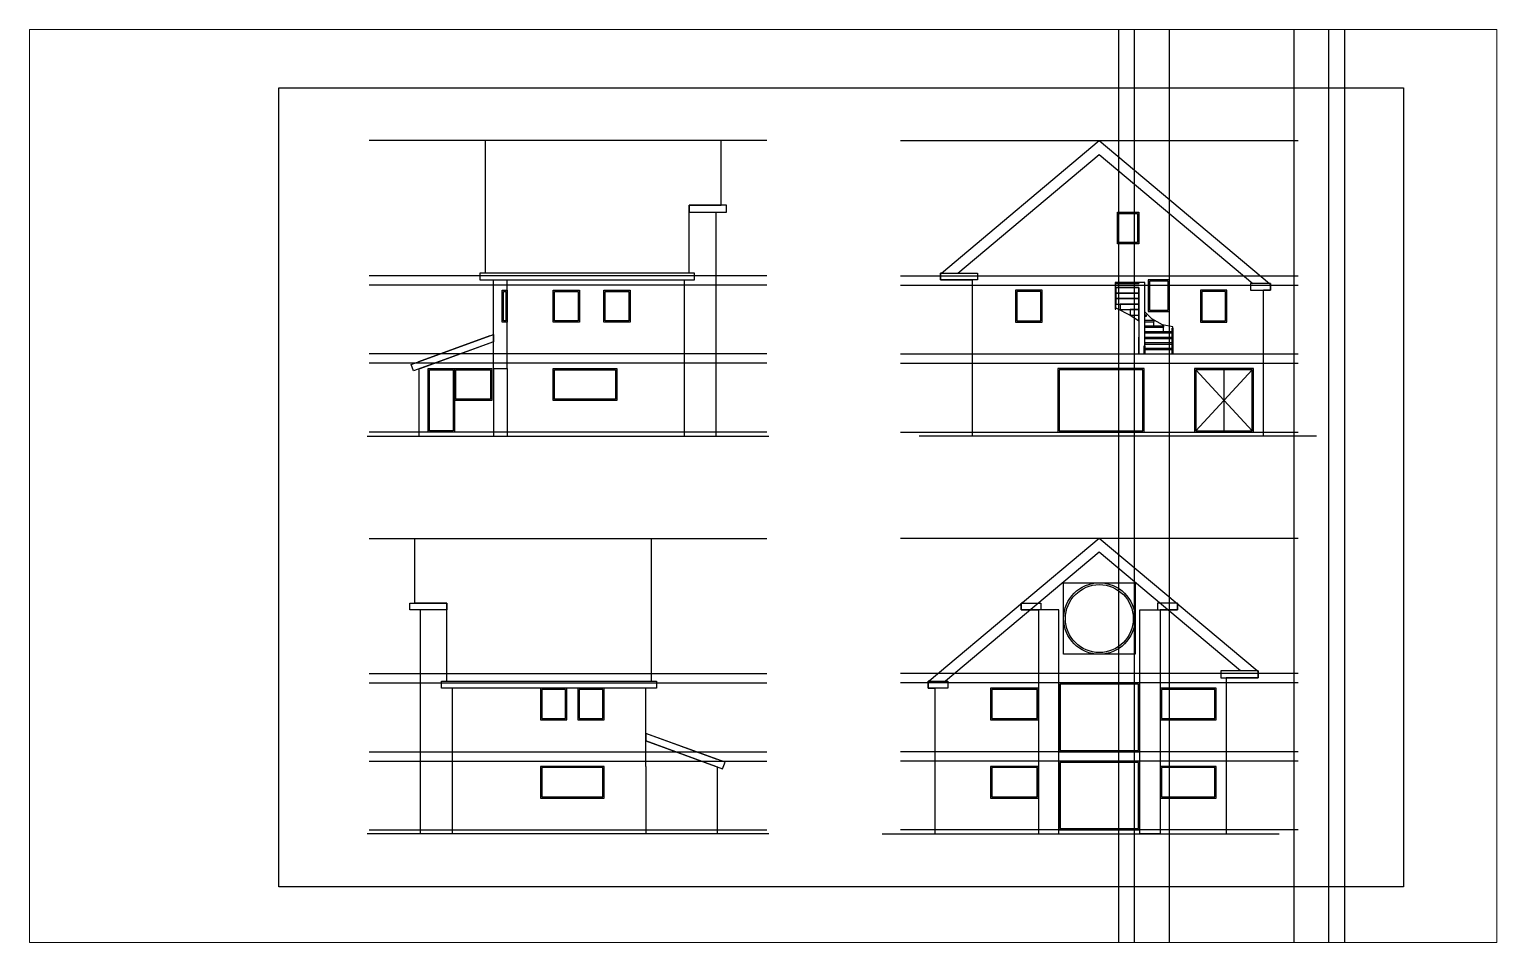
# Paper-space layout 'Gevels' of a CAD drawing. Header units: millimetres. Extents: x -101 to 452, y -23 to 321.
# The model-space entities are those that its viewports show. They can reach past a viewport. Long polylines and large blocks are cut down to what shows.
import ezdxf

# ---------------------------------------------------------------- set-up
doc = ezdxf.new("R2010")
doc.units = ezdxf.units.MM
doc.linetypes.add('CENTER', pattern=[36, 24, -3, 6, -3])
for name, color, linetype in [('18', 1, 'Continuous'), ('25', 2, 'Continuous'), ('STRAMIEN', 11, 'CENTER')]:
    doc.layers.add(name, color=color, linetype=linetype)

# ---------------------------------------------------------------- blocks, each defined once
blk = doc.blocks.new('*U887')
at = {"layer": '25'}
for points in [[(0, 2400), (2410, 2400), (2410, 1200), (0, 1200)], [(50, 2350), (2360, 2350), (2360, 1250), (50, 1250)]]:
    blk.add_lwpolyline(points, close=True, dxfattribs=at)
blk = doc.blocks.new('trapbovenzijaanzich')
for points in [[(113, 208), (113, 2700), (-113, 2700), (-113, 2660), (-1013, 2660), (-1013, 2504), (-113, 2504), (-113, 0), (-113, 628)], [(-983, 1735), (-446, 1464), (-125, 1256), (-113, 1248)], [(1167, 977), (1167, 1020), (777, 1103), (379, 1323), (113, 1595)], [(113, 1424), (171, 1424), (171, 1464), (113, 1464)], [(113, 1216), (463, 1216), (463, 1256), (113, 1256)], [(433, 1216), (433, 1048)], [(113, 1008), (832, 1008), (832, 1048), (113, 1048)], [(802, 1008), (802, 840)], [(-113, 0), (113, 0), (113, 168)], [(113, 0), (1137, 0)]]:
    blk.add_lwpolyline(points)
for points in [[(-1013, 2660), (-113, 2660), (-113, 2700), (-1013, 2700)], [(-983, 1692), (-983, 2504), (-1013, 2504), (-1013, 1692)], [(-113, 2504), (-983, 2504), (-983, 2296), (-113, 2296)], [(-113, 2296), (-983, 2296), (-983, 2088), (-113, 2088)], [(-113, 2088), (-983, 2088), (-983, 1880), (-113, 1880)], [(-113, 1880), (-819, 1880), (-819, 1672), (-113, 1672)], [(-113, 1672), (-446, 1672), (-446, 1464), (-113, 1464)], [(-113, 1464), (-125, 1464), (-125, 1256), (-113, 1256)], [(113, 840), (113, 800), (1137, 800), (1137, 840)], [(113, 624), (113, 584), (1137, 584), (1137, 624)], [(1167, 0), (1137, 0), (1137, 977), (1167, 977)], [(110, 0), (80, 0), (80, 313), (110, 313)], [(110, 208), (110, 168), (1137, 168), (1137, 208)], [(113, 416), (113, 376), (1137, 376), (1137, 416)]]:
    blk.add_lwpolyline(points, close=True)
blk = doc.blocks.new('kozijn_gevel')
at = {"layer": '25'}
for points in [[(0, 2400), (1000, 2400), (1000, 1200), (0, 1200)], [(50, 2350), (950, 2350), (950, 1250), (50, 1250)]]:
    blk.add_lwpolyline(points, close=True, dxfattribs=at)
blk = doc.blocks.new('*U891')
at = {"layer": '25'}
for points in [[(0, 2400), (2226, 2400), (2226, 0), (0, 0)], [(50, 2350), (2176, 2350), (2176, 50), (50, 50)]]:
    blk.add_lwpolyline(points, close=True, dxfattribs=at)
blk = doc.blocks.new('*U892')
at = {"layer": '25'}
for points in [[(0, 2400), (800, 2400), (800, 1200), (0, 1200)], [(50, 2350), (750, 2350), (750, 1250), (50, 1250)]]:
    blk.add_lwpolyline(points, close=True, dxfattribs=at)
blk = doc.blocks.new('*U893')
at = {"layer": '25'}
for points in [[(0, 2400), (3250, 2400), (3250, 0), (0, 0)], [(50, 2350), (3200, 2350), (3200, 50), (50, 50)]]:
    blk.add_lwpolyline(points, close=True, dxfattribs=at)
blk = doc.blocks.new('*U894')
at = {"layer": '25'}
for points in [[(0, 2400), (2118, 2400), (2118, 1200), (0, 1200)], [(50, 2350), (2068, 2350), (2068, 1250), (50, 1250)]]:
    blk.add_lwpolyline(points, close=True, dxfattribs=at)
blk = doc.blocks.new('*U895')
at = {"layer": '25'}
for points in [[(0, 2400), (1800, 2400), (1800, 1200), (0, 1200)], [(50, 2350), (1750, 2350), (1750, 1250), (50, 1250)]]:
    blk.add_lwpolyline(points, close=True, dxfattribs=at)
blk = doc.blocks.new('*U897')
at = {"layer": '25'}
for points in [[(0, 2600), (3050, 2600), (3050, 0), (0, 0)], [(50, 2550), (3000, 2550), (3000, 50), (50, 50)]]:
    blk.add_lwpolyline(points, close=True, dxfattribs=at)
blk = doc.blocks.new('*U899')
at = {"layer": '25'}
for points in [[(1000, 2400), (2400, 2400), (2400, 1200), (1000, 1200)], [(1050, 2350), (2350, 2350), (2350, 1250), (1050, 1250)]]:
    blk.add_lwpolyline(points, close=True, dxfattribs=at)
blk = doc.blocks.new('*U900')
at = {"layer": '25'}
for points in [[(0, 2400), (1000, 2400), (1000, 0), (0, 0)], [(50, 2350), (950, 2350), (950, 50), (50, 50)]]:
    blk.add_lwpolyline(points, close=True, dxfattribs=at)
blk = doc.blocks.new('*U901')
at = {"layer": '25'}
for points in [[(324, 2400), (520, 2400), (520, 1200), (324, 1200)], [(374, 2350), (470, 2350), (470, 1250), (374, 1250)]]:
    blk.add_lwpolyline(points, close=True, dxfattribs=at)
blk = doc.blocks.new('*U907')
at = {"color": 2}
blk.add_lwpolyline([(128767, 40226), (131462, 40226), (131462, 37531), (128767, 37531)], close=True, dxfattribs=at)
at = {"layer": '25'}
for radius in [1348, 1280]:
    blk.add_circle((130114, 38879), radius, dxfattribs=at)

msp = doc.modelspace()

# ---------------------------------------------------------------- linework, layer by layer
at = {"layer": '18'}
for points in [[(117839.8, 36579.1), (117839.8, 36579.1)], [(106092.8, 36187.6), (106092.8, 36187.6)]]:
    msp.add_lwpolyline(points, dxfattribs=at)
at = {"layer": '25', "color": 1}
for p in [(112938.3, -12263.9), (113534.1, -11763.9), (114845.1, -10663.9), (119554.1, -10663.9), (120865.1, -11763.9), (121460.9, -12263.9)]:
    msp.add_xline(p, (0, 1), dxfattribs=at)
at = {"layer": '25'}
for points in [[(96734.6, 51839.1), (96734.6, 54396), (97936.6, 54396), (97936.6, 56833.9), (89027.1, 56833.9), (89027.1, 51839.1)], [(106247, 51839.1), (112199.6, 56833.9), (118618.8, 51447.6)], [(106869.3, 51839.1), (112199.6, 56311.8), (117996.5, 51447.6)], [(97736.6, 54136.1), (97736.6, 45689.1)], [(89344.6, 48239.1), (89344.6, 51579.1)], [(89864.6, 48239.1), (89864.6, 51579.1)], [(96534.6, 51579.1), (96534.6, 45689.1)], [(97736.6, 51579.1), (97736.6, 45689.1)], [(106247, 51839.1), (106209.6, 51839.1), (106209.6, 51579.1), (107409.6, 51579.1)], [(107409.6, 51579.1), (107409.6, 45689.1)], [(118618.8, 51447.6), (118656.2, 51447.6), (118656.2, 51187.6), (118389.6, 51187.6)], [(118389.6, 45689.1), (118389.6, 51187.6)], [(86534.6, 48499.1), (89227.1, 49479.1)], [(86580.4, 48239.1), (89227.1, 49202.4)], [(86534.6, 48239.1), (86534.6, 45689.1)], [(89344.6, 48239.1), (89864.6, 48239.1)], [(89344.6, 48239.1), (89344.6, 45689.1)], [(89864.6, 48239.1), (89864.6, 45689.1)], [(117965.6, 48189.1), (115839.6, 45889.1)], [(117965.6, 45889.1), (115839.6, 48189.1)], [(116902.6, 48189.1), (116902.6, 45889.1)], [(84584.6, 45689.1), (99736.6, 45689.1)], [(120389.6, 45689.1), (105409.6, 45689.1)], [(87586.6, 36447.6), (87586.6, 39396), (86384.6, 39396), (86384.6, 41833.9), (95294.1, 41833.9), (95294.1, 36447.6)], [(118152.2, 36839.1), (112199.6, 41833.9), (105780.4, 36447.6)], [(117530, 36839.1), (112199.6, 41311.8), (106402.6, 36447.5)], [(109288.7, 39396), (109251.4, 39396), (109251.4, 39136), (109901.4, 39136)], [(115110.5, 39396), (115147.8, 39396), (115147.8, 39136), (114497.8, 39136)], [(86584.6, 39136.1), (86584.6, 30689.1)], [(86584.6, 36579.1), (86584.6, 30689.1)], [(118152.2, 36839.1), (118189.6, 36839.1), (118189.6, 36579.1), (116989.6, 36579.1)], [(116989.6, 36579.1), (116989.6, 30689.1)], [(87786.6, 36187.6), (87786.6, 30689.1)], [(95094.1, 33239.1), (95094.1, 36187.6)], [(105780.4, 36447.6), (105743, 36447.6), (105743, 36187.6), (106009.6, 36187.6)], [(106009.6, 30689.1), (106009.6, 36187.6)], [(97786.6, 33499.1), (95094.1, 34479.1)], [(97740.8, 33239.1), (95094.1, 34202.4)], [(95094.1, 33239.1), (95094.1, 30689.1)], [(97786.6, 33239.1), (97786.6, 30689.1)], [(99736.6, 30689.1), (84584.6, 30689.1)], [(104009.6, 30689.1), (118989.6, 30689.1)]]:
    msp.add_lwpolyline(points, dxfattribs=at)
for points in [[(98136.6, 54396), (96734.6, 54396), (96734.6, 54136.1), (98136.6, 54136.1)], [(96934.6, 51839.1), (88827.1, 51839.1), (88827.1, 51579.1), (96934.6, 51579.1)], [(107609.6, 51579.1), (106209.6, 51579.1), (106209.6, 51839.1), (107609.6, 51839.1)], [(117906.2, 51187.6), (118656.2, 51187.6), (118656.2, 51447.6), (117906.2, 51447.6)], [(86239.9, 48391.8), (89344.6, 49521.9), (89344.6, 49245.2), (86328.8, 48147.5)], [(86184.6, 39396), (87586.6, 39396), (87586.6, 39136.1), (86184.6, 39136.1)], [(110001.4, 39136), (109251.4, 39136), (109251.4, 39396), (110001.4, 39396)], [(114397.8, 39136), (115147.8, 39136), (115147.8, 39396), (114397.8, 39396)], [(109901.4, 30689.1), (110674.6, 30689.1), (110674.6, 39136), (109901.4, 39136)], [(114497.8, 30689.1), (113724.6, 30689.1), (113724.6, 39136), (114497.8, 39136)], [(116789.6, 36579.1), (118189.6, 36579.1), (118189.6, 36839.1), (116789.6, 36839.1)], [(87386.6, 36447.6), (95494.1, 36447.6), (95494.1, 36187.6), (87386.6, 36187.6)], [(106493, 36187.6), (105743, 36187.6), (105743, 36447.5), (106493, 36447.5)], [(98081.3, 33391.8), (95094.1, 34479.1), (95094.1, 34202.4), (97992.4, 33147.5)]]:
    msp.add_lwpolyline(points, close=True, dxfattribs=at)
at = {"layer": 'STRAMIEN'}
for p, q in [((99660.6, 56833.9), (84660.6, 56833.9)), ((104699.6, 56833.9), (119699.6, 56833.9)), ((99660.6, 51736), (84660.6, 51736)), ((104699.6, 51736), (119699.6, 51736)), ((99660.6, 51387.6), (84660.6, 51387.6)), ((104699.6, 51387.6), (119699.6, 51387.6)), ((99660.6, 48787.6), (84660.6, 48787.6)), ((104699.6, 48787.6), (119699.6, 48787.6)), ((99660.6, 48439.1), (84660.6, 48439.1)), ((104699.6, 48439.1), (119699.6, 48439.1)), ((99660.6, 45839.1), (84660.6, 45839.1)), ((104699.6, 45839.1), (119699.6, 45839.1)), ((84660.6, 41833.9), (99660.6, 41833.9)), ((119699.6, 41833.9), (104699.6, 41833.9)), ((84660.6, 36736), (99660.6, 36736)), ((119699.6, 36736), (104699.6, 36736)), ((84660.6, 36387.6), (99660.6, 36387.6)), ((119699.6, 36387.6), (104699.6, 36387.6)), ((84660.6, 33787.6), (99660.6, 33787.6)), ((119699.6, 33787.6), (104699.6, 33787.6)), ((84660.6, 33439.1), (99660.6, 33439.1)), ((119699.6, 33439.1), (104699.6, 33439.1)), ((84660.6, 30839.1), (99660.6, 30839.1)), ((119699.6, 30839.1), (104699.6, 30839.1))]:
    msp.add_line(p, q, dxfattribs=at)

# ---------------------------------------------------------------- block references
msp.add_blockref('trapbovenzijaanzich', (113807.6, 48787.6))
at = {"layer": '25'}
for name, p in [('*U892', (112891.6, 51736)), ('*U901', (89344.6, 48787.6)), ('kozijn_gevel', (91594.6, 48787.6)), ('kozijn_gevel', (93504.6, 48787.6)), ('*U900', (86878.6, 45839.1)), ('*U899', (86878.6, 45839.1)), ('*U887', (91594.6, 45839.1)), ('*U907', (-17911, -67.9))]:
    msp.add_blockref(name, p, dxfattribs=at)
at = {"layer": '25', "xscale": -1}
for name, p in [('*U892', (114849.6, 49187.6)), ('kozijn_gevel', (110039.6, 48787.6)), ('kozijn_gevel', (117015.6, 48787.6)), ('*U893', (113889.6, 45839.1)), ('*U891', (118015.6, 45839.1)), ('kozijn_gevel', (92116.6, 33787.6)), ('kozijn_gevel', (93526.6, 33787.6)), ('*U895', (109901.4, 33787.6)), ('*U897', (113724.6, 33787.6)), ('*U894', (116615.6, 33787.6)), ('*U887', (93526.6, 30839.1)), ('*U895', (109901.4, 30839.1)), ('*U897', (113724.6, 30839.1)), ('*U894', (116615.6, 30839.1))]:
    msp.add_blockref(name, p, dxfattribs=at)

psp = doc.layouts.new('Gevels')

# ---------------------------------------------------------------- linework, layer by layer
at = {"layer": '25'}
psp.add_lwpolyline([(-6.96, 299.22), (417.29, 299.22), (417.29, -2.06), (-6.96, -2.06)], close=True, dxfattribs=at)

# ---------------------------------------------------------------- viewports
at = {"layer": 'Defpoints'}
psp.add_viewport(center=(175.67, 149.08), size=(553.54, 344.3566), view_center_point=(99514.5, 43809.33), view_height=34435.6571, dxfattribs=at)

doc.saveas('drawing.dxf')
